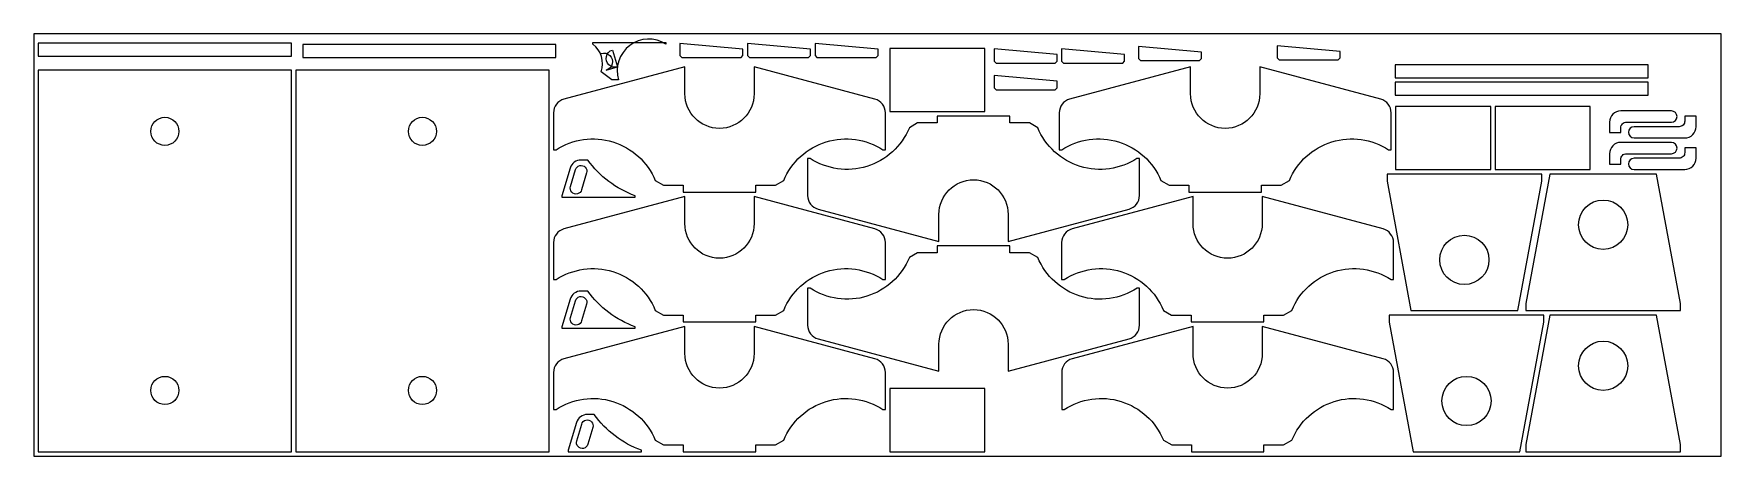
# Model space of a CAD drawing. Header units: metres. Extents: x 0 to 6000, y 0 to 1500.
import ezdxf

# ---------------------------------------------------------------- set-up
doc = ezdxf.new("R2010")
doc.units = ezdxf.units.M

msp = doc.modelspace()

# ---------------------------------------------------------------- linework, layer by layer
for points in [[(0, 0), (6000, 0), (6000, 1500), (0, 1500)], [(16, 1420.5), (916, 1420.5), (916, 1466.5), (16, 1466.5)], [(956.6, 1415.7), (1856.6, 1415.7), (1856.6, 1461.7), (956.6, 1461.7)], [(2304.7, 1416), (2514.7, 1416), (2521.7, 1423), (2521.7, 1446), (2297.7, 1466), (2297.7, 1423)], [(2544.7, 1416), (2754.7, 1416), (2761.7, 1423), (2761.7, 1446), (2537.7, 1466), (2537.7, 1423)], [(2784.8, 1416), (2994.8, 1416), (3001.8, 1423), (3001.8, 1446), (2777.8, 1466), (2777.8, 1423)], [(3044, 1223.5), (3382, 1223.5), (3382, 1447.5), (3044, 1447.5)], [(3421.8, 1396.2), (3631.8, 1396.2), (3638.8, 1403.2), (3638.8, 1426.2), (3414.8, 1446.2), (3414.8, 1403.2)], [(3661.8, 1396.2), (3871.8, 1396.2), (3878.8, 1403.2), (3878.8, 1426.2), (3654.8, 1446.2), (3654.8, 1403.2)], [(3935.2, 1404.7), (4145.2, 1404.7), (4152.2, 1411.7), (4152.2, 1434.7), (3928.2, 1454.7), (3928.2, 1411.7)], [(4427.6, 1407.3), (4637.6, 1407.3), (4644.6, 1414.3), (4644.6, 1437.3), (4420.6, 1457.3), (4420.6, 1414.3)], [(4840.4, 1344.1), (5740.4, 1344.1), (5740.4, 1390.1), (4840.4, 1390.1)], [(16, 1371.1), (16, 16), (916, 16), (916, 1371.1)], [(932.1, 1371.1), (932.1, 16), (1832.1, 16), (1832.1, 1371.1)], [(3421.8, 1301.5), (3631.8, 1301.5), (3638.8, 1308.5), (3638.8, 1331.5), (3414.8, 1351.5), (3414.8, 1308.5)], [(4840.4, 1282.1), (5740.4, 1282.1), (5740.4, 1328.1), (4840.4, 1328.1)], [(4842.2, 1018.1), (5180.2, 1018.1), (5180.2, 1242.1), (4842.2, 1242.1)], [(5196.3, 1018.1), (5534.3, 1018.1), (5534.3, 1242.1), (5196.3, 1242.1)], [(4896.6, 517.1), (5276.6, 517.1), (5361.6, 977.1), (5361.6, 1002.1), (4811.6, 1002.1), (4811.6, 977.1)], [(5770.1, 1002.1), (5390.1, 1002.1), (5305.1, 542.1), (5305.1, 517.1), (5855.1, 517.1), (5855.1, 542.1)], [(4904.2, 16), (5284.2, 16), (5369.2, 476), (5369.2, 501), (4819.2, 501), (4819.2, 476)], [(5770.1, 501), (5390.1, 501), (5305.1, 41), (5305.1, 16), (5855.1, 16), (5855.1, 41)], [(3044.2, 16), (3382.2, 16), (3382.2, 240.1), (3044.2, 240.1)]]:
    msp.add_lwpolyline(points, close=True)
for points in [[(2247.5, 1463.5, 0.700257), (2079.6, 1336.5, -0.150348), (2079.5, 1336.5), (2055.3, 1336.5), (2016.9, 1365.1, 0.331407), (1987.5, 1463.5), (1987.5, 1468.5), (2247.5, 1468.5), (2247.5, 1463.5), (2247.5, 1468.5)], [(2017.6, 1430.4, -1.002069), (2035.3, 1370.6), (2075.2, 1382.4, -1.000001), (2057.4, 1442.3), (2075.2, 1382.4)]]:
    msp.add_lwpolyline(points, format="xyb")
for points in [[(2239.1, 962.1), (2309.1, 962.1), (2309.1, 938.1), (2567.1, 938.1), (2567.1, 962.1), (2637.1, 962.1), (2666.4, 979, -0.469523), (3019.3, 1088.1), (3028.1, 1088.1), (3028.1, 1219.6, 0.339454), (2991.1, 1267.9), (2561.1, 1383.1), (2561.1, 1287.1, -1), (2315.1, 1287.1), (2315.1, 1383.1), (1885.2, 1267.9, 0.339454), (1848.1, 1219.6), (1848.1, 1088.1), (1857, 1088.1, -0.469523), (2209.8, 979)], [(4037.2, 962.1), (4107.2, 962.1), (4107.2, 938.1), (4365.2, 938.1), (4365.2, 962.1), (4435.2, 962.1), (4464.5, 979, -0.469523), (4817.3, 1088.1), (4826.2, 1088.1), (4826.2, 1219.6, 0.339454), (4789.1, 1267.9), (4359.2, 1383.1), (4359.2, 1287.1, -1), (4113.2, 1287.1), (4113.2, 1383.1), (3683.2, 1267.9, 0.339454), (3646.2, 1219.6), (3646.2, 1088.1), (3655, 1088.1, -0.469523), (4007.9, 979)], [(466.1, 1203.6, -1), (466.1, 1103.6, -1)], [(1382.1, 1203.6, -1), (1382.1, 1103.6, -1)], [(3540.5, 1183.5), (3470.5, 1183.5), (3470.5, 1207.5), (3212.5, 1207.5), (3212.5, 1183.5), (3142.5, 1183.5), (3113.2, 1166.6, -0.469523), (2760.3, 1057.5), (2751.5, 1057.5), (2751.5, 926, 0.339454), (2788.5, 877.7), (3218.5, 762.5), (3218.5, 858.5, -1), (3464.5, 858.5), (3464.5, 762.5), (3894.4, 877.7, 0.339454), (3931.5, 926), (3931.5, 1057.5), (3922.6, 1057.5, -0.469523), (3569.8, 1166.6)], [(5662.9, 1186.2), (5822.9, 1186.2, 1), (5822.9, 1226.2), (5642.9, 1226.2, 0.414214), (5602.9, 1186.2), (5602.9, 1149.2), (5642.9, 1149.2), (5642.9, 1166.2, -0.414214)], [(5850.3, 1170.2), (5690.3, 1170.2, 1), (5690.3, 1130.2), (5870.3, 1130.2, 0.414214), (5910.3, 1170.2), (5910.3, 1207.2), (5870.3, 1207.2), (5870.3, 1190.2, -0.414214)], [(5662.9, 1074.2), (5822.9, 1074.2, 1), (5822.9, 1114.2), (5642.9, 1114.2, 0.414214), (5602.9, 1074.2), (5602.9, 1037.2), (5642.9, 1037.2), (5642.9, 1054.2, -0.414214)], [(5850.3, 1058.1), (5690.3, 1058.1, 1), (5690.3, 1018.1), (5870.3, 1018.1, 0.414214), (5910.3, 1058.1), (5910.3, 1095.1), (5870.3, 1095.1), (5870.3, 1078.1, -0.414214)], [(2138.1, 924.8, 0.700257), (2138.1, 924.8, -0.150348), (1970.2, 1051.8), (1970.1, 1051.8), (1945.9, 1051.8, 0.331407), (1907.6, 1023.3), (1878.1, 924.8), (1878.1, 919.8), (2138.1, 919.8)], [(1948.1, 946, -1.002069), (1908.2, 957.9), (1926, 1017.7, -1.000001), (1965.8, 1005.9)], [(2239.1, 501.1), (2309.1, 501.1), (2309.1, 477.1), (2567.1, 477.1), (2567.1, 501.1), (2637.1, 501.1), (2666.4, 518, -0.469523), (3019.3, 627.1), (3028.1, 627.1), (3028.1, 758.6, 0.339454), (2991.1, 806.9), (2561.1, 922.1), (2561.1, 826.1, -1), (2315.1, 826.1), (2315.1, 922.1), (1885.2, 806.9, 0.339454), (1848.1, 758.6), (1848.1, 627.1), (1857, 627.1, -0.469523), (2209.8, 518)], [(4045.8, 501.1), (4115.8, 501.1), (4115.8, 477.1), (4373.8, 477.1), (4373.8, 501.1), (4443.8, 501.1), (4473.1, 518, -0.469523), (4826, 627.1), (4834.8, 627.1), (4834.8, 758.6, 0.339454), (4797.8, 806.9), (4367.8, 922.1), (4367.8, 826.1, -1), (4121.8, 826.1), (4121.8, 922.1), (3691.9, 806.9, 0.339454), (3654.8, 758.6), (3654.8, 627.1), (3663.7, 627.1, -0.469523), (4016.5, 518)], [(5667.6, 822.1, -1), (5492.6, 822.1, -1)], [(4999.1, 697.1, -1), (5174.1, 697.1, -1)], [(3540.6, 722.5), (3470.6, 722.5), (3470.6, 746.5), (3212.6, 746.5), (3212.6, 722.5), (3142.6, 722.5), (3113.3, 705.6, -0.469523), (2760.5, 596.5), (2751.6, 596.5), (2751.6, 465, 0.339454), (2788.7, 416.7), (3218.6, 301.5), (3218.6, 397.5, -1), (3464.6, 397.5), (3464.6, 301.5), (3894.5, 416.7, 0.339454), (3931.6, 465), (3931.6, 596.5), (3922.8, 596.5, -0.469523), (3569.9, 705.6)], [(2138.1, 459.4, 0.700257), (2138.1, 459.4, -0.150348), (1970.2, 586.4), (1970.1, 586.4), (1945.9, 586.4, 0.331407), (1907.6, 557.8), (1878.1, 459.4), (1878.1, 454.4), (2138.1, 454.4)], [(1948.1, 480.6, -1.002069), (1908.2, 492.5), (1926, 552.3, -1.000001), (1965.8, 540.4)], [(2239.1, 40), (2309.1, 40), (2309.1, 16), (2567.1, 16), (2567.1, 40), (2637.1, 40), (2666.4, 57, -0.469523), (3019.3, 166.1), (3028.1, 166.1), (3028.1, 297.6, 0.339454), (2991.1, 345.8), (2561.1, 461), (2561.1, 365, -1), (2315.1, 365), (2315.1, 461), (1885.2, 345.8, 0.339454), (1848.1, 297.6), (1848.1, 166.1), (1857, 166.1, -0.469523), (2209.8, 57)], [(4046, 40), (4116, 40), (4116, 16), (4374, 16), (4374, 40), (4444, 40), (4473.3, 57, -0.469523), (4826.1, 166.1), (4835, 166.1), (4835, 297.6, 0.339454), (4797.9, 345.8), (4368, 461), (4368, 365, -1), (4122, 365), (4122, 461), (3692, 345.8, 0.339454), (3655, 297.6), (3655, 166.1), (3663.8, 166.1, -0.469523), (4016.7, 57)], [(5667.6, 321.1, -1), (5492.6, 321.1, -1)], [(466.1, 283.6, -1), (466.1, 183.6, -1)], [(1382.1, 283.6, -1), (1382.1, 183.6, -1)], [(5006.7, 196.1, -1), (5181.7, 196.1, -1)], [(2160.4, 21, 0.700257), (2160.4, 21.1, -0.150348), (1992.5, 148.1), (1992.4, 148.1), (1968.2, 148.1, 0.331407), (1929.9, 119.5), (1900.4, 21), (1900.4, 16), (2160.4, 16)], [(1970.3, 42.2, -1.002069), (1930.5, 54.2), (1948.2, 114, -1.000001), (1988.1, 102.1)]]:
    msp.add_lwpolyline(points, format="xyb", close=True)

doc.saveas('drawing.dxf')
